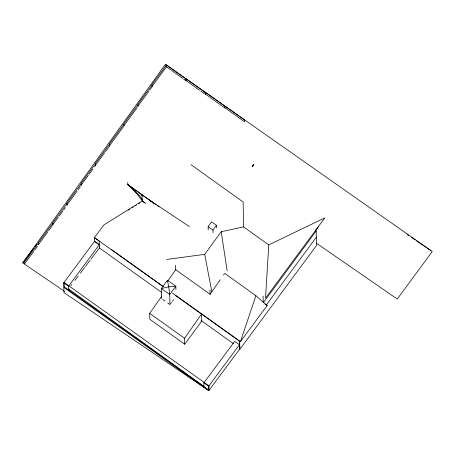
<?xml version="1.0" encoding="UTF-8"?>
<svg xmlns="http://www.w3.org/2000/svg" width="455" height="455" viewBox="0 0 455 455"><rect width="100%" height="100%" fill="white"/><g stroke="black" fill="none" stroke-linecap="round" stroke-linejoin="round"><path stroke-width="0.68" d="M268.763 244.898L265.521 298.144L324.79 217.905L268.763 244.898L243.533 226.891L221.215 231.714L204.704 254.339L166.797 259.435M172.417 293.037L240.456 341.614L255.881 295.704L224.707 273.336M252.593 166.644L253.583 164.835L252.377 166.541M220.243 279.734L210.096 294.277L175.675 269.701M223.49 275.082L224.298 273.916M167.702 281.122L175.875 269.423M252.127 166.922L253.583 164.835M184.702 344.208L184.525 338.241L201.571 314.098L201.775 321.054L184.702 344.208L149.854 319.33L149.678 313.364L161.855 296.114M64.661 291.484L22.75 262.916L165.432 64.286L432.25 251.552L397.243 299.026L316.515 243.288M252.383 166.513L253.623 164.818M137.916 104.724L123.737 123.953L123.794 125.79L137.137 107.687M138.024 105.952L148.865 91.245M149.701 90.113L152.203 86.717L152.152 84.886L137.967 104.121L137.973 106.555M95.425 163.868L81.149 183.223L81.206 185.629M81.149 183.797L66.874 203.14L67.004 205.421M123.453 126.757L109.689 145.429L109.638 143.592L123.817 124.357L123.868 126.189M66.948 203.584L52.86 222.694L52.916 224.525L58.303 217.223M95.482 165.21L104.718 152.681M105.554 151.543L109.337 146.419M81.206 185.06L88.338 175.38M89.18 174.242L92.956 169.118M94.64 166.843L95.476 165.7L95.425 163.373L109.7 144.013L109.752 145.85M38.681 242.816L24.593 261.921L24.644 263.758L33.761 251.393M66.93 204.972L77.003 191.322M78.266 189.616L80.364 186.766M59.133 216.097L62.858 211.04M63.689 209.914L65.349 207.668M38.698 244.221L47.872 231.777M48.708 230.645L52.461 225.549M34.591 250.273L37.492 246.337M175.903 289.602L175.806 286.24L167.394 280.235L161.286 288.521L161.588 298.605M208.236 229.894L208.14 226.618L211.638 221.869L216.461 225.31L216.535 227.938M213.037 232.681L212.957 230.059L216.461 225.31M170.813 303.502L171.626 302.399M172.439 301.295L173.662 299.64M315.895 230.207L318.682 226.425M316.174 231.004L263.24 302.791L263.041 296.091M266.147 305.208L316.361 237.191M240.456 341.614L267.17 305.567L255.881 295.704M22.75 262.916L33.317 248.669M34.586 246.957L36.696 244.107M69.484 289.545L68.642 290.682L68.512 286.252L99.332 244.727L94.56 241.321L63.74 282.845L63.871 287.276M203.994 387.307L203.863 382.877L234.683 341.352L239.449 344.759L239.58 349.19L208.765 390.714L208.635 386.284L239.449 344.759M71.048 285.53L71.896 284.409M74.859 280.479L78.243 275.992M80.359 273.188L84.596 267.58M85.438 266.459L90.096 260.288M90.943 259.168L99.406 247.947L99.201 241.013L94.452 237.641L103.82 224.935L142.233 201.013L145.708 203.311M128.441 210.051L129.641 209.306M132.047 207.81L133.252 207.065M135.055 205.939L136.255 205.194M138.661 203.698L139.867 202.953M189.422 226.613L148.256 199.279L153.654 203.135L127.804 184.565M406.946 234.314L408.709 235.514M411.644 237.504L415.17 239.899M416.342 240.701L431.027 250.677M144.963 203.038L142.193 201.064L142.028 194.803M224.952 106.265L205.091 92.086L205.142 93.918L224.44 107.693M225.02 107.863L244.545 121.803L244.489 119.972L224.963 106.026L225.003 108.097M199.563 90.232L185.776 80.393L185.725 78.556L205.25 92.496L205.302 94.333M200.712 91.051L204.158 93.508M182.654 78.345L166.263 66.635L166.206 64.815L185.987 78.948L186.044 80.768M183.78 79.153L185.475 80.364M208.14 226.618L212.957 230.059M127.804 184.599L156.15 204.835M157.305 205.66L159.045 206.9M264.924 303.963L267.17 305.567M111.293 249.403L163.191 286.451M163.334 286.798L94.452 237.641L94.572 241.696M175.289 295.335L239.614 341.256L239.825 348.217M99.406 247.947L161.809 292.525M201.07 320.525L233.472 343.684M162.708 299.401L164.949 301.005M167.753 303.007L169.994 304.605L169.698 294.522L168.771 286.804L167.394 280.235M149.678 313.37L184.525 338.247M63.74 282.845L68.512 286.246M203.863 382.877L208.635 386.284M190.952 164.636L243.158 202.003L243.533 226.891M94.56 241.332L99.292 244.716M68.512 288.897L203.584 386.198M140.515 193.443L142.29 196.054M204.704 254.339L211.797 291.558M221.215 231.714L227.142 270.748M316.117 229.001L316.6 245.33L239.802 349.36L239.563 341.216M209.965 289.818L210.108 294.504M175.505 265.214L175.641 269.906M127.747 182.591L127.781 184.639M52.877 224.986L52.82 223.149L38.641 242.39L38.732 244.654M166.234 65.258L166.234 67.181L152.095 86.348L152.038 84.511L166.234 65.258M175.806 286.24L169.698 294.522L161.286 288.521L168.771 286.804L175.806 286.24M208.76 390.635L63.984 292.616L63.768 287.423L208.76 390.635M208.953 385.846L64.064 282.407L64.195 286.838L209.084 390.276L208.953 385.846M130.898 186.903L127.878 184.594L137.615 194.615L142.369 200.951L142.182 199.381L139.833 196.077L130.898 186.903"/></g></svg>
